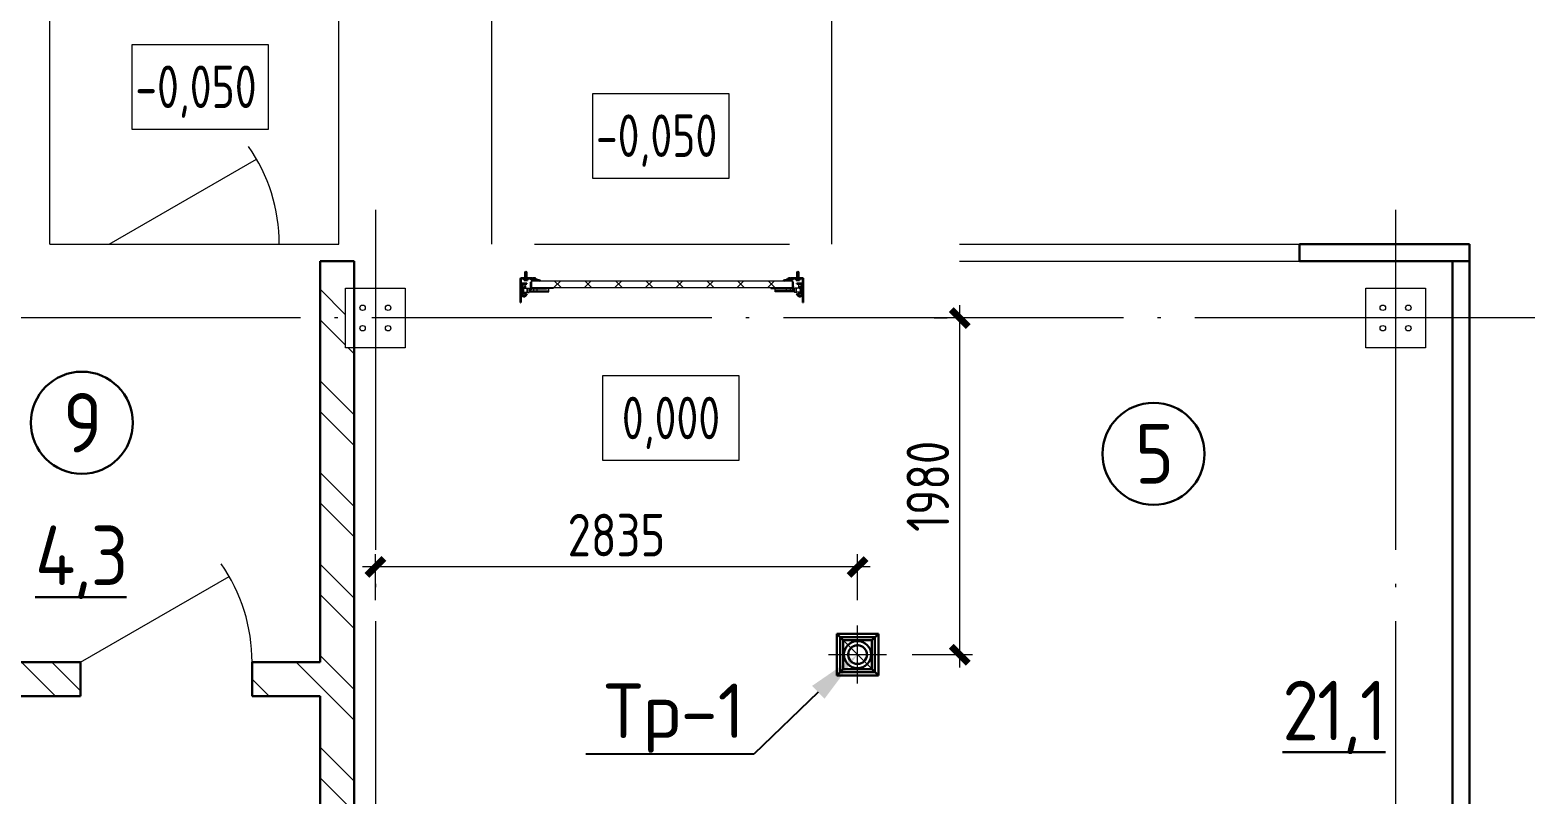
# Model space of a CAD drawing. Extents: x -965262 to 1142518, y -357520 to 71675.
# Drawn here: x -29508 to -20658, y -165957 to -161459 of the extents above; entities that cross this region are included whole.
import ezdxf
from ezdxf import colors
from ezdxf.entities.mleader import LeaderData, LeaderLine
from ezdxf.math import Vec2, Vec3

# ---------------------------------------------------------------- set-up
doc = ezdxf.new("R2010")
doc.units = 0
doc.header["$LTSCALE"] = 10
for name, pattern in [('ACAD_ISO04W100', [30, 24, -3, 0, -3]), ('DOTE', [2.42, 2, -0.2, 0.02, -0.2]), ('HIDDEN', [9.525, 6.35, -3.175])]:
    doc.linetypes.add(name, pattern=pattern)
doc.layers.get('0').update_dxf_attribs({"linetype": 'CONTINUOUS', "lineweight": 30})
doc.layers.get('Defpoints').update_dxf_attribs({"linetype": 'CONTINUOUS'})
doc.layers.add('DOTE', color=7, linetype='DOTE', lineweight=9)
doc.layers.add('Полы_лотки', color=7, linetype='CONTINUOUS', lineweight=30)
doc.styles.add('GOST 2.304', font='isocpeur.ttf', dxfattribs={"width": 0.75, "height": 250})
doc.styles.add('GOST-2.304_Type-B', font='isocpeur.ttf', dxfattribs={"width": 0.9})
doc.styles.get("Standard").update_dxf_attribs({"font": 'isocpeur.ttf', "height": 300})
doc.styles.add('ГОСТ 2м', font='isocpeur.ttf', dxfattribs={"width": 0.8, "height": 250})
doc.dimstyles.new('ГОСТ 2м', dxfattribs={"dimtxt": 250, "dimasz": 100, "dimexe": 75, "dimexo": 150, "dimgap": 62.5, "dimtad": 1, "dimdec": 0, "dimtxsty": 'ГОСТ 2м', "dimblk": 'ARCHTICK', "dimcen": 150, "dimdle": 75, "dimclrd": 256, "dimclre": 256, "dimclrt": 256, "dimadec": 0, "dimazin": 0, "dimtfac": 1, "dimtdec": 0, "dimtmove": 0, "dimatfit": 3, "dimldrblk": 'OBLIQUE', "dimfxl": 1, "dimlwd": 15, "dimlwe": 15, "dimarcsym": 0})

# ---------------------------------------------------------------- blocks, each defined once
blk = doc.blocks.new('anchor.bolt')
for p, q in [((-0.07, 0), (-0.07, -0.72)), ((0.07, 0), (0.07, -0.06)), ((-0.1, -0.04), (-0.07, -0.03)), ((-0.1, -0.04), (0.09, -0.06)), ((0.07, -0.07), (-0.1, -0.04)), ((-0.1, -0.11), (-0.07, -0.1)), ((-0.1, -0.11), (0.09, -0.13)), ((0.07, -0.14), (-0.1, -0.11)), ((-0.1, -0.18), (-0.07, -0.17)), ((-0.1, -0.18), (0.09, -0.2)), ((0.07, -0.21), (-0.1, -0.18)), ((-0.1, -0.25), (-0.07, -0.24)), ((-0.1, -0.25), (0.09, -0.27)), ((0.07, -0.28), (-0.1, -0.25)), ((-0.1, -0.32), (-0.07, -0.31)), ((-0.1, -0.32), (0.09, -0.34)), ((0.07, -0.35), (-0.1, -0.32)), ((-0.1, -0.39), (-0.07, -0.38)), ((-0.1, -0.39), (0.09, -0.41)), ((0.07, -0.42), (-0.1, -0.39)), ((-0.1, -0.46), (-0.07, -0.45)), ((-0.1, -0.46), (0.09, -0.48)), ((0.07, -0.49), (-0.1, -0.46)), ((-0.1, -0.53), (-0.07, -0.52)), ((-0.1, -0.53), (0.09, -0.55)), ((0.07, -0.56), (-0.1, -0.53)), ((-0.09, -0.6), (-0.07, -0.59)), ((-0.09, -0.6), (0.09, -0.62)), ((0.07, -0.63), (-0.09, -0.6)), ((-0.07, -0.72), (0, -0.8)), ((-0.04, -0.62), (-0.06, -0.63)), ((-0.06, -0.64), (-0.06, -0.63)), ((-0.06, -0.73), (-0.06, -0.64)), ((0, -0.79), (-0.06, -0.73)), ((-0.01, -0.63), (-0.04, -0.62)), ((-0.03, -0.63), (0, -0.79)), ((-0.03, -0.63), (0.01, -0.78)), ((-0.02, -0.63), (0.01, -0.77)), ((-0.01, -0.63), (0.02, -0.76)), ((0.03, -0.69), (-0.01, -0.63)), ((0, -0.64), (0.03, -0.75)), ((0, -0.8), (0.07, -0.72)), ((0, -0.79), (0.03, -0.74)), ((0.01, -0.66), (0.03, -0.74)), ((0.03, -0.74), (0.03, -0.69)), ((0.07, -0.06), (0.09, -0.06)), ((0.09, -0.06), (0.07, -0.07)), ((0.07, -0.07), (0.07, -0.13)), ((0.07, -0.13), (0.09, -0.13)), ((0.09, -0.13), (0.07, -0.14)), ((0.07, -0.14), (0.07, -0.2)), ((0.07, -0.2), (0.09, -0.2)), ((0.09, -0.2), (0.07, -0.21)), ((0.07, -0.21), (0.07, -0.27)), ((0.07, -0.27), (0.09, -0.27)), ((0.09, -0.27), (0.07, -0.28)), ((0.07, -0.28), (0.07, -0.34)), ((0.07, -0.33), (0.09, -0.34)), ((0.09, -0.34), (0.07, -0.35)), ((0.07, -0.35), (0.07, -0.41)), ((0.07, -0.4), (0.09, -0.41)), ((0.09, -0.41), (0.07, -0.42)), ((0.07, -0.42), (0.07, -0.48)), ((0.07, -0.47), (0.09, -0.48)), ((0.09, -0.48), (0.07, -0.49)), ((0.07, -0.49), (0.07, -0.55)), ((0.07, -0.55), (0.09, -0.55)), ((0.09, -0.55), (0.07, -0.56)), ((0.07, -0.56), (0.07, -0.62)), ((0.09, -0.62), (0.07, -0.63)), ((0.07, -0.62), (0.09, -0.62)), ((0.07, -0.63), (0.07, -0.72))]:
    blk.add_line(p, q)
blk.add_arc((0.16, -0.64), 0.222, 187.9982, 219.836)
blk = doc.blocks.new('Крепеж_ворот')
at = {"lineweight": 15}
h = blk.add_hatch(dxfattribs=at)
h.set_pattern_fill('ANSI31', color=256, scale=2, angle=180)
h.set_pattern_definition([(225, (746089.599, 74802.7244), (4.49013, -4.49013), [])])
h.paths.add_polyline_path([(746087.1, 74804.1), (746087.1, 74801.6), (746091.1, 74801.6), (746094.2, 74801.9), (746094.2, 74804.1)], flags=17)
h.paths.add_polyline_path([(746116.4, 74801.6, 0.165118), (746119.9, 74802.8), (746124.2, 74806.1, -0.301689), (746131.4, 74806.6), (746134.8, 74804.7, 0.130081), (746137.5, 74803.9), (746142.2, 74803.9), (746142.2, 74806.4), (746137.5, 74806.4, -0.130081), (746136, 74806.9), (746132.6, 74808.8, 0.301689), (746122.7, 74808.1), (746118.3, 74804.7, -0.165112), (746116.4, 74804.1), (746064.1, 74804.1, -0.414223), (746061, 74807.2), (746061, 74868.5), (746059.4, 74868.5), (746059.4, 74868.8), (746059.4, 74869.5), (746059.4, 74870.5), (746059.4, 74870.7), (746059.4, 74871.7), (746059.4, 74872.2), (746059.4, 74873.2), (746059.4, 74873.9), (746059.4, 74874.7), (746059.4, 74875.6), (746059.4, 74876.1), (746059.4, 74877.1), (746059.4, 74877.4), (746059.4, 74878.3), (746059.4, 74879.1), (746059.4, 74879.4), (746061, 74879.4), (746061, 74944.5), (746058.5, 74944.5), (746058.5, 74807.2, 0.41422), (746064.1, 74801.6)])
h = blk.add_hatch(dxfattribs=at)
h.set_pattern_fill('ANSI31', color=256, scale=2, angle=90)
h.set_pattern_definition([(135, (736343.8085, 75928.334), (-4.490128, -4.490128), [])])
edge = h.paths.add_edge_path()
edge.add_ellipse((746065.1, 74838.4), major_axis=(-1.67, 1.67), ratio=1, start_angle=45, end_angle=135, ccw=False)
edge.add_line((746062.7, 74838.4), (746062.7, 74868.5))
edge.add_line((746062.7, 74868.5), (746061, 74868.5))
edge.add_line((746061, 74868.5), (746061, 74838.4))
edge.add_ellipse((746065.1, 74838.4), major_axis=(-2.89, 2.89), ratio=1, start_angle=45, end_angle=135)
edge.add_line((746065.1, 74834.3), (746096.6, 74834.3))
edge.add_line((746096.6, 74834.3), (746096.6, 74836))
edge.add_line((746096.6, 74836), (746065.1, 74836))
edge = h.paths.add_edge_path()
edge.add_ellipse((746065.1, 74890.2), major_axis=(2.89, 2.89), ratio=1, start_angle=106, end_angle=135)
edge.add_line((746061, 74890.2), (746061, 74879.4))
edge.add_line((746061, 74879.4), (746062.7, 74879.4))
edge.add_line((746062.7, 74879.4), (746062.7, 74890.4))
edge.add_ellipse((746065.1, 74890.2), major_axis=(-1.67, 1.67), ratio=1, start_angle=16, end_angle=45, ccw=False)
edge.add_line((746063, 74891.3), (746069.9, 74903.7))
edge.add_ellipse((746079.1, 74898.6), major_axis=(7.45, 7.45), ratio=1, start_angle=-3, end_angle=106, ccw=False)
edge.add_line((746086.9, 74905.7), (746097.5, 74893.9))
edge.add_line((746097.5, 74893.9), (746098.8, 74895.1))
edge.add_line((746098.8, 74895.1), (746088.2, 74906.8))
edge.add_ellipse((746079.1, 74898.6), major_axis=(8.67, 8.67), ratio=1, start_angle=-3, end_angle=106)
edge.add_line((746068.4, 74904.5), (746061.5, 74892.1))
h = blk.add_hatch(color=256, dxfattribs=at)
h.dxf.hatch_style = 1
h.paths.add_polyline_path([(746145.9, 74808.8), (746142.6, 74809.8, 0.10613), (746142.5, 74809.9), (746136.4, 74809.3, -0.181324), (746135.1, 74809.6, 0.335683), (746120.2, 74809.1, -0.119126), (746118.6, 74808.6, 0.371631), (746118, 74808.1), (746117.9, 74807.6, 0.451909), (746118.5, 74806.9, 0.124341), (746121, 74807.6, -0.343618), (746134.1, 74808.2, 0.181324), (746136.5, 74807.6), (746142.5, 74808.2, -0.110452), (746142.6, 74808.2), (746147.2, 74806.6, -0.710497), (746147.2, 74805.5), (746142.6, 74803.9), (746135.7, 74803.9, -0.178994), (746132.7, 74805, 0.369834), (746129.7, 74805, -0.178993), (746126.6, 74803.9), (746122.2, 74803.9, 0.120709), (746121.9, 74803.8), (746119.7, 74802.7, -0.017147), (746119.4, 74802.4, 0.538795), (746119.6, 74802.2), (746127.3, 74802.2, 0.207608), (746130.7, 74803.7, -0.433918), (746131.6, 74803.7, 0.207608), (746135.1, 74802.2), (746142.5, 74802.2, 0.079707), (746142.6, 74802.2), (746147.7, 74803.9, 0.461502), (746149, 74807.1, -0.250825), (746149.1, 74807.6, -0.128039), (746173.1, 74815.5, 0.416657), (746173.7, 74816.2), (746173.6, 74816.9, 0.409849), (746173, 74817.5, 0.127248)])
for p, q in [((746058.5, 74807.2), (746058.5, 74944.5)), ((746058.5, 74944.5), (746061, 74944.5)), ((746059.4, 74879.4), (746062.7, 74879.4)), ((746059.4, 74868.5), (746059.4, 74879.4)), ((746061, 74879.4), (746061, 74944.5)), ((746061, 74879.4), (746061, 74890.2)), ((746068.4, 74904.5), (746061.5, 74892.1)), ((746062.7, 74838.4), (746062.7, 74890.2)), ((746063.6, 74883), (746062.7, 74883)), ((746069.9, 74903.7), (746063, 74891.3)), ((746063.6, 74883), (746063.6, 74873.9)), ((746067.2, 74880.2), (746063.6, 74883)), ((746063.6, 74873.9), (746063.6, 74864.9)), ((746064.1, 74875.1), (746064.1, 74872.8)), ((746067.2, 74880.2), (746067.2, 74875.1)), ((746067.2, 74872.8), (746067.2, 74867.6)), ((746086.9, 74905.7), (746097.5, 74893.9)), ((746088.2, 74906.8), (746098.8, 74895.1)), ((746097.5, 74893.9), (746098.8, 74895.1)), ((746059.4, 74868.5), (746062.7, 74868.5)), ((746061, 74807.2), (746061, 74868.5)), ((746061, 74838.4), (746061, 74868.5)), ((746063.6, 74864.9), (746062.7, 74864.9)), ((746067.2, 74867.6), (746063.6, 74864.9)), ((746064.1, 74804.1), (746116.4, 74804.1)), ((746064.1, 74801.6), (746116.4, 74801.6)), ((746096.6, 74836), (746065.1, 74836)), ((746096.6, 74834.3), (746065.1, 74834.3)), ((746079, 74805.9), (746102.4, 74805.9)), ((746079, 74805.9), (746079, 74804.1)), ((746079, 74804.1), (746102.4, 74804.1)), ((746082.5, 74814.1), (746081.2, 74813.3)), ((746081.2, 74813.3), (746081.2, 74805.9)), ((746098.9, 74814.1), (746082.5, 74814.1)), ((746085.9, 74813.3), (746085.9, 74805.9)), ((746095.4, 74813.3), (746095.4, 74805.9)), ((746096.6, 74834.3), (746096.6, 74836)), ((746098.9, 74814.1), (746100.1, 74813.3)), ((746100.1, 74813.3), (746100.1, 74805.9)), ((746102.4, 74805.9), (746102.4, 74804.1)), ((746118.3, 74804.7), (746122.7, 74808.1)), ((746119.9, 74802.8), (746124.2, 74806.1)), ((746134.8, 74804.7), (746131.4, 74806.6)), ((746136, 74806.9), (746132.6, 74808.8)), ((746142.2, 74806.4), (746137.5, 74806.4)), ((746137.5, 74803.9), (746142.2, 74803.9)), ((746142.2, 74806.4), (746142.2, 74803.9)), ((746142.2, 74803.9), (746142.2, 74806.4)), ((746142.6, 74803.9), (746147.2, 74805.5)), ((746142.6, 74802.2), (746147.7, 74803.9)), ((746173.6, 74816.9), (746173.7, 74816.2))]:
    blk.add_line(p, q)
for p, q in [((746061, 74879.4), (746061, 74881.3)), ((746062.7, 74883), (746062.7, 74873.9)), ((746062.7, 74873.9), (746062.7, 74864.9)), ((746073.1, 74841.7), (746073.1, 74905.2)), ((746073.1, 74895.8), (746076.7, 74892.3)), ((746074.3, 74885.9), (746074.3, 74861)), ((746074.3, 74879.9), (746075.7, 74879.9)), ((746076.9, 74873.4), (746075.7, 74879.9)), ((746075.7, 74879.9), (746075.7, 74867)), ((746076.9, 74873.4), (746075.7, 74867)), ((746076, 74885.9), (746076, 74882.6)), ((746076.2, 74882.6), (746076.2, 74885.6)), ((746076.2, 74885.6), (746076.8, 74885.6)), ((746076.2, 74864.3), (746076.2, 74882.6)), ((746076.8, 74885.6), (746076.8, 74892)), ((746081.4, 74897.6), (746081.4, 74886.4)), ((746087.4, 74898), (746081.7, 74897.9)), ((746082.1, 74885.6), (746087.4, 74885.6)), ((746087.4, 74899.5), (746087.4, 74898)), ((746087.4, 74885.6), (746087.4, 74898)), ((746087.4, 74885.6), (746098.3, 74885.6)), ((746098.7, 74885.2), (746098.7, 74882.6)), ((746098.7, 74882.6), (746098.7, 74864.3)), ((746098.7, 74881.6), (746099.8, 74881.6)), ((746099.8, 74861.2), (746099.8, 74885.7)), ((746099.8, 74885.7), (746110.3, 74885.7)), ((746110.3, 74861.2), (746110.3, 74885.7)), ((746110.3, 74881.5), (746224.7, 74881.5)), ((746113.8, 74877.2), (746224.7, 74877.2)), ((746061, 74833.9), (746061, 74868.5)), ((746073.1, 74851), (746076.7, 74854.6)), ((746074.3, 74867), (746075.7, 74867)), ((746076, 74864.3), (746076, 74861)), ((746076.2, 74864.3), (746076.2, 74861.3)), ((746076.2, 74861.3), (746076.8, 74861.3)), ((746076.8, 74861.3), (746076.8, 74854.9)), ((746081.4, 74849.3), (746081.4, 74860.5)), ((746087.4, 74848.8), (746081.7, 74848.9)), ((746082.1, 74861.3), (746087.4, 74861.3)), ((746087.4, 74848.7), (746087.4, 74861.3)), ((746087.4, 74861.3), (746098.3, 74861.3)), ((746087.4, 74847.4), (746087.4, 74848.8)), ((746098.7, 74865.3), (746099.8, 74865.3)), ((746098.7, 74861.6), (746098.7, 74864.3)), ((746099.8, 74861.2), (746110.3, 74861.2)), ((746110.3, 74865.4), (746212.5, 74865.4)), ((746250.5, 74858.8), (746250.5, 74862.8))]:
    blk.add_line(p, q, dxfattribs=at)
at = {"lineweight": 15, "ltscale": 0.5}
for p, q in [((746076, 74885.9), (746074.3, 74885.9)), ((746076, 74861), (746074.3, 74861))]:
    blk.add_line(p, q, dxfattribs=at)
at = {"lineweight": 15, "extrusion": (-1.7375e-14, 1, 0)}
for p, q in [((746112.7, 74883.6), (746224.7, 74883.6)), ((746112.7, 74863.2), (746112.7, 74883.6)), ((746135.6, 74881.9), (746156.6, 74881.9)), ((746135.6, 74863.2), (746135.6, 74881.9)), ((746156.6, 74881.9), (746156.6, 74863.2)), ((746112.7, 74863.2), (746135.6, 74863.2)), ((746116.7, 74856.9), (746116.7, 74828.9)), ((746117.3, 74826.3), (746119, 74822.8)), ((746119, 74822.8), (746122.6, 74824.6)), ((746120.8, 74856.9), (746120.8, 74828.9)), ((746122.6, 74824.6), (746120.9, 74828)), ((746122.6, 74863.2), (746122.6, 74862.8)), ((746250.5, 74862.8), (746122.6, 74862.8)), ((746250.5, 74858.8), (746122.6, 74858.8)), ((746123.8, 74840), (746123.8, 74848.8)), ((746156.6, 74863.2), (746212.5, 74863.2))]:
    blk.add_line(p, q, dxfattribs=at)
at = {"lineweight": 15, "ltscale": 0.5, "extrusion": (-1.7375e-14, 1, 0)}
for p, q in [((746112.7, 74879.5), (746224.7, 74879.5)), ((746114.9, 74871.2), (746120.4, 74871.2)), ((746135.6, 74865.8), (746112.7, 74865.8)), ((746120.8, 74856.9), (746116.7, 74856.9)), ((746117.2, 74851.9), (746116.7, 74853.9)), ((746120.8, 74840.1), (746116.7, 74840.1)), ((746117.2, 74836.9), (746116.7, 74835)), ((746120.8, 74829.2), (746116.7, 74829.2)), ((746119.8, 74839), (746119.8, 74849.8)), ((746123.8, 74847.8), (746119.8, 74847.8)), ((746123.8, 74841), (746119.8, 74841)), ((746122.6, 74868.9), (746122.6, 74863.2)), ((746122.6, 74862.8), (746122.6, 74858.8)), ((746139.7, 74862.8), (746139.7, 74858.8)), ((746152.5, 74862.8), (746152.5, 74858.8)), ((746212.5, 74865.8), (746156.6, 74865.8)), ((746173.5, 74862.8), (746173.5, 74858.8))]:
    blk.add_line(p, q, dxfattribs=at)
at = {"lineweight": 15, "extrusion": (-2.77556e-16, -1, 0)}
for p, q in [((746224.7, 74883.6), (746224.7, 74863.3)), ((746224.7, 74865.6), (746113.8, 74865.6)), ((746128, 74865.6), (746128, 74863.3)), ((746137.6, 74865.6), (746137.6, 74863.3)), ((746164.4, 74865.6), (746164.4, 74863.3)), ((746174, 74865.6), (746174, 74863.3)), ((746200.8, 74865.6), (746200.8, 74863.3)), ((746210.4, 74865.6), (746210.4, 74863.3))]:
    blk.add_line(p, q, dxfattribs=at)
at = {"extrusion": (-1, -4.26669e-14, 0)}
for p, q in [((746117.9, 74807.6), (746118, 74808.1)), ((746136.4, 74809.3), (746142.5, 74809.9)), ((746142.5, 74808.2), (746136.5, 74807.6)), ((746142.6, 74809.8), (746145.9, 74808.8)), ((746147.2, 74806.6), (746142.6, 74808.2))]:
    blk.add_line(p, q, dxfattribs=at)
at = {"extrusion": (-1, -4.2422e-14, 1.22461e-16)}
for p, q in [((746119.5, 74802.5), (746121.9, 74803.8)), ((746127.3, 74802.2), (746119.6, 74802.2)), ((746122.2, 74803.9), (746126.6, 74803.9)), ((746142.5, 74802.2), (746135.1, 74802.2)), ((746135.7, 74803.9), (746142.5, 74803.9))]:
    blk.add_line(p, q, dxfattribs=at)
at = {"lineweight": 15}
for centre, radius, start, end in [((746079.1, 74899.5), 8.28, 0, 136.00967), ((746077, 74882.6), 0.956, 180, 270), ((746077, 74882.6), 0.75, 180, 270), ((746076.4, 74892), 0.375, 0, 45), ((746081.8, 74897.6), 0.375, 91, 180), ((746082.1, 74886.4), 0.75, 180, 270), ((746098.3, 74885.2), 0.375, 0, 90), ((746079.1, 74847.4), 8.28, 223.99033, 0), ((746077, 74864.3), 0.956, 90, 180), ((746077, 74864.3), 0.75, 90, 180), ((746076.4, 74854.9), 0.375, 315, 0), ((746082.1, 74860.5), 0.75, 90, 180), ((746081.8, 74849.3), 0.375, 180, 269), ((746098.3, 74861.6), 0.375, 270, 0), ((746122.6, 74856.9), 5.92, 90, 180), ((746122.6, 74828.9), 5.92, 180, 199.64644), ((746122.6, 74856.9), 1.87, 90, 180), ((746128.6, 74855.4), 8.15, 194.99861, 233.92136), ((746128.6, 74833.4), 8.15, 126.07864, 165.00139), ((746122.6, 74828.9), 1.87, 180, 185.53127)]:
    blk.add_arc(centre, radius, start, end, dxfattribs=at)
for centre, radius, start, end in [((746064.1, 74807.2), 5.62, 180, 270), ((746064.1, 74807.2), 3.11, 180, 270), ((746082.1, 74803.7), 10.4, 68.27529, 87.87816), ((746090.7, 74797.9), 16.2, 73.30599, 107.29197), ((746099.2, 74803.7), 10.4, 92.12184, 111.72471), ((746116.4, 74807.2), 3.11, 270, 307.50429), ((746116.4, 74807.2), 5.62, 270, 307.50429), ((746118.5, 74807.5), 0.586, 173.27112, 270.54696), ((746118.6, 74808), 0.586, 91.72469, 173.27112), ((746118.5, 74812.1), 5.21, 270.54696, 298.89834), ((746118.4, 74812.1), 3.52, 271.72469, 298.89834), ((746128, 74799.4), 12.4, 54.89026, 129.11428), ((746128, 74799.4), 10.7, 54.89026, 130.74476), ((746128.2, 74801), 8.97, 60.35337, 127.50429), ((746128.2, 74801), 8.97, 60.35337, 127.50429), ((746128.2, 74801), 8.97, 60.35337, 127.50429), ((746128.2, 74801), 6.46, 60.35337, 127.50429), ((746136.2, 74811.1), 3.54, 234.89026, 276), ((746137.5, 74809.6), 5.62, 240.35337, 270), ((746136.2, 74811.1), 1.86, 234.89026, 276), ((746137.5, 74809.6), 3.11, 240.35337, 270), ((746142.5, 74809.6), 0.292, 71.76748, 96), ((746142.5, 74807.9), 0.292, 70.78733, 96), ((746176.2, 74760.8), 56.8, 93.28053, 122.28779), ((746147, 74806), 0.562, 289.21267, 70.78733), ((746147, 74806), 2.25, 288.22907, 27.3228), ((746149.6, 74807.3), 0.586, 151, 207.3228), ((746176.3, 74765.4), 50.3, 93.65928, 122.84475), ((746173, 74816.9), 0.6, 4.13569, 93.28053), ((746173.1, 74816.1), 0.6, 273.65928, 4.13569)]:
    blk.add_arc(centre, radius, start, end)
at = {"lineweight": 15, "ltscale": 0.5}
for centre, radius, start, end in [((746119.4, 74852.5), 2.25, 195, 270), ((746119.4, 74836.4), 2.25, 90, 165), ((746119.4, 74849.8), 0.375, 0, 90), ((746119.4, 74839), 0.375, 270, 0)]:
    blk.add_arc(centre, radius, start, end, dxfattribs=at)
at = {"extrusion": (-1.22461e-16, -5.20252e-30, -1)}
for centre, radius, start, end in [((-746119.6, 74802.4), 0.187, 270, 62.46874), ((-746122.2, 74803.3), 0.586, 62.46874, 90), ((-746126.6, 74808.6), 4.69, 229.40766, 270), ((-746127.3, 74806.9), 4.69, 223.08626, 270), ((-746131.2, 74803.2), 2.32, 49.40766, 130.59234), ((-746131.2, 74803.2), 0.637, 43.08626, 136.91374), ((-746135.1, 74806.9), 4.69, 270, 316.91374), ((-746135.7, 74808.6), 4.69, 270, 310.59234), ((-746142.5, 74804.2), 0.292, 250.78733, 270), ((-746142.5, 74802.5), 0.292, 251.77093, 270)]:
    blk.add_arc(centre, radius, start, end, dxfattribs=at)
at = {"extrusion": (0, 0, -1)}
for centre, major_axis, start_param, end_param in [((746065.1, 74890.2), (2.89, 2.89), 3.926991, 4.433136), ((746065.1, 74890.2), (-1.67, 1.67), 5.497787, 6.003933), ((746079.1, 74898.6), (8.67, 8.67), 4.433136, 6.335545), ((746079.1, 74898.6), (7.45, 7.45), 4.433136, 6.335545), ((746065.1, 74838.4), (-2.89, 2.89), 3.926991, 5.497787), ((746065.1, 74838.4), (-1.67, 1.67), 3.926991, 5.497787)]:
    blk.add_ellipse(centre, major_axis=major_axis, ratio=1, start_param=start_param, end_param=end_param, dxfattribs=at)
for points in [[(746067.2, 74875.1), (746065.9, 74875.1), (746064.1, 74875.1)], [(746064.1, 74872.8), (746065.9, 74872.8), (746067.2, 74872.8)]]:
    blk.add_rational_spline(points, [1, 1.01284142743, 1], degree=2)
at = {"lineweight": 15, "ltscale": 0.5}
for points, knots in [([(746114.9, 74871.2), (746114.7, 74871.2), (746114.4, 74871.2), (746113.8, 74871.5), (746113.6, 74871.6), (746113.2, 74872), (746113, 74872.3), (746112.8, 74872.8), (746112.7, 74873.1), (746112.7, 74873.4)], [0.37141352, 0.37141352, 0.37141352, 0.37141352, 0.39402571, 0.39402571, 0.41663789, 0.41663789, 0.43959523, 0.43959523, 0.46255257, 0.46255257, 0.46255257, 0.46255257]), ([(746122.6, 74868.9), (746122.6, 74869.2), (746122.6, 74869.5), (746122.3, 74870.1), (746122.2, 74870.3), (746121.8, 74870.7), (746121.5, 74870.9), (746121, 74871.1), (746120.7, 74871.2), (746120.4, 74871.2)], [0.28027447, 0.28027447, 0.28027447, 0.28027447, 0.30323181, 0.30323181, 0.32618916, 0.32618916, 0.34880134, 0.34880134, 0.37141352, 0.37141352, 0.37141352, 0.37141352])]:
    blk.add_open_spline(points, degree=3, knots=knots, dxfattribs=at)
at = {"lineweight": 15}
for points in [[(746117.1, 74826.9), (746117.1, 74826.7), (746117.2, 74826.5), (746117.3, 74826.3)], [(746120.9, 74828), (746120.9, 74828.2), (746120.8, 74828.5), (746120.8, 74828.7)]]:
    blk.add_open_spline(points, degree=3, dxfattribs=at)
at = {"xscale": -50.80000000000001, "yscale": 50.80000000000001, "zscale": 50.80000000000001}
blk.add_blockref('anchor.bolt', (746090.7, 74804.1), dxfattribs=at)
blk = doc.blocks.new('_ArchTick')
at = {"color": 0, "linetype": 'ByBlock', "lineweight": 0, "const_width": 0.4}
blk.add_lwpolyline([(-0.5, -0.5), (0.5, 0.5)], dxfattribs=at)
blk = doc.blocks.new('*D1464')
at = {"lineweight": 15, "transparency": 16777216}
for p, q in [((-24040.5, -165207.1), (-24040.5, -163077.1)), ((-24190.5, -163152.1), (-24115.5, -163152.1)), ((-24321.2, -165132.1), (-23965.5, -165132.1))]:
    blk.add_line(p, q, dxfattribs=at)
at = {"layer": 'Defpoints', "color": 0, "lineweight": 15, "transparency": 16777216}
for p in [(-24040.5, -163152.1), (-24040.5, -163152.1), (-24471.2, -165132.1, -12060.9)]:
    blk.add_point(p, dxfattribs=at)
at = {"lineweight": 15, "transparency": 16777216, "xscale": 100, "yscale": 100, "zscale": 100}
for p, rotation in [((-24040.5, -163152.1), 90), ((-24040.5, -165132.1), 270)]:
    blk.add_blockref('_ArchTick', p, dxfattribs=dict(at, rotation=rotation))
at = {"lineweight": 15, "transparency": 16777216, "insert": (-24228, -164142.1), "char_height": 250, "attachment_point": 5, "rotation": 90, "style": 'ГОСТ 2м'}
blk.add_mtext('1980', dxfattribs=at)
blk = doc.blocks.new('_Oblique')
at = {"color": 0, "linetype": 'ByBlock', "lineweight": -2}
blk.add_line((-0.5, -0.5), (0.5, 0.5), dxfattribs=at)
blk = doc.blocks.new('*D1465')
at = {"lineweight": 15, "transparency": 16777216}
for p, q in [((-27477.4, -164811.7), (-27477.4, -164541.6)), ((-24641.7, -164811.7), (-24641.7, -164541.6)), ((-24566.7, -164616.6), (-27552.4, -164616.6))]:
    blk.add_line(p, q, dxfattribs=at)
at = {"layer": 'Defpoints', "color": 0, "lineweight": 15, "transparency": 16777216}
for p in [(-27477.4, -164616.6), (-27477.4, -164961.7, -13061.6), (-24641.7, -164961.7, -12060.9)]:
    blk.add_point(p, dxfattribs=at)
at = {"lineweight": 15, "transparency": 16777216, "xscale": 100, "yscale": 100, "zscale": 100, "rotation": 180}
blk.add_blockref('_ArchTick', (-27477.4, -164616.6), dxfattribs=at)
at = {"lineweight": 15, "transparency": 16777216, "xscale": 100, "yscale": 100, "zscale": 100}
blk.add_blockref('_ArchTick', (-24641.7, -164616.6), dxfattribs=at)
at = {"lineweight": 15, "transparency": 16777216, "insert": (-26059.6, -164429.1), "char_height": 250, "attachment_point": 5, "style": 'ГОСТ 2м'}
blk.add_mtext('2835', dxfattribs=at)

msp = doc.modelspace()

# ---------------------------------------------------------------- hatches: boundary and pattern name
at = {"lineweight": 15}
h = msp.add_hatch(dxfattribs=at)
h.set_pattern_fill('ANSI32', scale=40, angle=90, style=0)
h.set_pattern_definition([(135, (-41513.9, -162921.8), (-269.4077, -269.4077), []), (135, (-41513.9, -162742.18), (-269.4077, -269.4077), [])])
h.paths.add_polyline_path([(-41427.2, -162817.1), (-41627.2, -162817.1), (-41627.2, -163152.1), (-41427.2, -163152.1)])
h.paths.add_polyline_path([(-41427.2, -163152.1), (-41627.2, -163152.1), (-41627.2, -164477.1), (-43632.2, -164477.1), (-43632.2, -164677.1), (-41427.2, -164677.1)])
h.paths.add_polyline_path([(-43832.2, -164477.1), (-45352.2, -164477.1), (-45352.2, -167242.1), (-45152.2, -167242.1), (-45152.2, -164677.1), (-43832.2, -164677.1)], flags=16)
h.paths.add_polyline_path([(-43632.2, -164677.1), (-43832.2, -164677.1), (-43832.2, -167242.1), (-43632.2, -167242.1)], flags=17)
h.paths.add_polyline_path([(-43632.2, -163152.1), (-43832.2, -163152.1), (-43832.2, -164477.1), (-43632.2, -164477.1)], flags=17)
h.paths.add_polyline_path([(-43632.2, -162817.1), (-43832.2, -162817.1), (-43832.2, -163152.1), (-43632.2, -163152.1)])
h.paths.add_polyline_path([(-56992.4, -172937.1), (-57392.4, -172937.1), (-57392.4, -173327.1), (-56992.4, -173327.1)])
h.paths.add_polyline_path([(-59982.4, -172937.1), (-60382.4, -172937.1), (-60382.4, -173327.1), (-59982.4, -173327.1)], flags=17)
h.paths.add_polyline_path([(-49062.4, -172002.1), (-49452.4, -172002.1), (-49452.4, -172402.1), (-49062.4, -172402.1)], flags=17)
h.paths.add_polyline_path([(-64417.4, -182372.1), (-64492.4, -182372.1), (-64492.4, -183072.1), (-65377.4, -183072.1), (-65377.4, -183172.1), (-64417.4, -183172.1)], flags=17)
h.paths.add_polyline_path([(-63352.4, -183072.1), (-64292.4, -183072.1), (-64292.4, -182372.1), (-64317.4, -182372.1), (-64317.4, -183172.1), (-63352.4, -183172.1)])
h.paths.add_polyline_path([(-64417.4, -181472.1), (-64492.4, -181472.1), (-64492.4, -181662.1), (-64417.4, -181662.1)], flags=16)
h.paths.add_polyline_path([(-64292.4, -181472.1), (-64317.4, -181472.1), (-64317.4, -181662.1), (-64292.4, -181662.1)], flags=17)
h.paths.add_polyline_path([(-65377.4, -181472.1), (-65427.4, -181472.1), (-65427.4, -183072.1), (-65377.4, -183072.1)], flags=17)
h.paths.add_polyline_path([(-65477.4, -181472.1), (-65627.4, -181472.1), (-65627.4, -183272.1), (-65477.4, -183272.1)], flags=17)
h.paths.add_polyline_path([(-41427.2, -162817.1), (-41627.2, -162817.1), (-41627.2, -163152.1), (-41427.2, -163152.1)])
h.paths.add_polyline_path([(-69477.4, -185722), (-69787.4, -185722), (-69787.4, -185922), (-69477.4, -185922)])
h.paths.add_polyline_path([(-69262.4, -185722), (-69477.4, -185722), (-69477.4, -185922), (-69262.4, -185922)])
h.paths.add_polyline_path([(-67662.4, -185722), (-68062.4, -185722), (-68062.4, -185922), (-67662.4, -185922)])
h.paths.add_polyline_path([(-66352.4, -185722), (-66752.4, -185722), (-66752.4, -185922), (-66352.4, -185922)])
h.paths.add_polyline_path([(-64752.4, -185722), (-65152.4, -185722), (-65152.4, -185922), (-64752.4, -185922)])
h.paths.add_polyline_path([(-63477.4, -185722), (-63552.4, -185722), (-63552.4, -185922), (-63477.4, -185922)])
h.paths.add_polyline_path([(-63477.4, -162717.1), (-63812.4, -162717.1), (-63812.4, -162917.1), (-63477.4, -162917.1)])
h.paths.add_polyline_path([(-63152.4, -162717.1), (-63477.4, -162717.1), (-63477.4, -162917.1), (-63352.4, -162917.1), (-63352.4, -162977.1), (-63302.4, -162977.1), (-63302.4, -163152.1), (-63152.4, -163152.1)])
h.paths.add_polyline_path([(-63152.4, -163152.1), (-63302.4, -163152.1), (-63302.4, -163327.1), (-63352.4, -163327.1), (-63352.4, -168977.1), (-63302.4, -168977.1), (-63302.4, -169152.1), (-63152.4, -169152.1)])
h.paths.add_polyline_path([(-63152.4, -169152.1), (-63302.4, -169152.1), (-63302.4, -169327.1), (-63352.4, -169327.1), (-63352.4, -174977.1), (-63302.4, -174977.1), (-63302.4, -175152.1), (-63152.4, -175152.1), (-63152.4, -173527.1), (-57477.4, -173527.1), (-57477.4, -173327.1), (-63152.4, -173327.1)])
h.paths.add_polyline_path([(-63152.4, -175152.1), (-63302.4, -175152.1), (-63302.4, -175327.1), (-63352.4, -175327.1), (-63352.4, -178262.1), (-63152.4, -178262.1)])
h.paths.add_polyline_path([(-63152.4, -179262.1), (-63352.4, -179262.1), (-63352.4, -179462.1), (-63477.4, -179462.1), (-63477.4, -179662.1), (-63352.4, -179662.1), (-63352.4, -179862.1), (-63152.4, -179862.1)])
h.paths.add_polyline_path([(-63477.4, -179462.1), (-66477.4, -179462.1), (-66477.4, -179662.1), (-63477.4, -179662.1)])
h.paths.add_polyline_path([(-66477.4, -179462.1), (-69477.4, -179462.1), (-69477.4, -179662.1), (-68187.4, -179662.1), (-68187.4, -179862.1), (-67987.4, -179862.1), (-67987.4, -179662.1), (-66477.4, -179662.1)])
h.paths.add_polyline_path([(-69477.4, -179462.1), (-69787.4, -179462.1), (-69787.4, -179662.1), (-69477.4, -179662.1)])
h.paths.add_polyline_path([(-69477.4, -181272.1), (-69787.4, -181272.1), (-69787.4, -181472.1), (-69477.4, -181472.1)])
h.paths.add_polyline_path([(-67587.4, -181272.1), (-67987.4, -181272.1), (-67987.4, -181152.1), (-68187.4, -181152.1), (-68187.4, -181272.1), (-69477.4, -181272.1), (-69477.4, -181472.1), (-67587.4, -181472.1)])
h.paths.add_polyline_path([(-67987.4, -180872.1), (-68187.4, -180872.1), (-68187.4, -181152.1), (-67987.4, -181152.1)])
h.paths.add_polyline_path([(-66477.4, -181327.1), (-66652.4, -181327.1), (-66652.4, -181272.1), (-66677.4, -181272.1), (-66677.4, -181472.1), (-66477.4, -181472.1)])
h.paths.add_polyline_path([(-65277.4, -181272.1), (-66302.4, -181272.1), (-66302.4, -181327.1), (-66477.4, -181327.1), (-66477.4, -181472.1), (-65477.4, -181472.1), (-65477.4, -183272.1), (-63477.4, -183272.1), (-63477.4, -183172.1), (-64317.4, -183172.1), (-64317.4, -182372.1), (-64417.4, -182372.1), (-64417.4, -183172.1), (-65377.4, -183172.1), (-65377.4, -181472.1), (-65277.4, -181472.1)])
h.paths.add_polyline_path([(-63152.4, -181472.1), (-62752.9, -181472.1), (-62752.9, -181272.1), (-63152.4, -181272.1), (-63152.4, -181152.1), (-63302.4, -181152.1), (-63302.4, -181327.1), (-63477.4, -181327.1), (-63477.4, -181472.1), (-63352.4, -181472.1), (-63352.4, -183172.1), (-63477.4, -183172.1), (-63477.4, -183272.1), (-63352.4, -183272.1), (-63352.4, -185722), (-63477.4, -185722), (-63477.4, -185922), (-63152.4, -185922)])
h.paths.add_polyline_path([(-63477.4, -181327.1), (-63652.4, -181327.1), (-63652.4, -181272.1), (-64567.4, -181272.1), (-64567.4, -181472.1), (-64417.4, -181472.1), (-64417.4, -181662.1), (-64317.4, -181662.1), (-64317.4, -181472.1), (-63477.4, -181472.1)], flags=17)
h.paths.add_polyline_path([(-63152.4, -180872.1), (-63352.4, -180872.1), (-63352.4, -180977.1), (-63302.4, -180977.1), (-63302.4, -181152.1), (-63152.4, -181152.1)])
h.paths.add_polyline_path([(-61442.9, -181152.1), (-61642.9, -181152.1), (-61642.9, -181272.1), (-61842.9, -181272.1), (-61842.9, -181472.1), (-61442.9, -181472.1), (-61442.9, -181377.1)])
h.paths.add_polyline_path([(-61442.9, -175252.1), (-57652.4, -175252.1), (-57652.4, -175152.1), (-61642.9, -175152.1), (-61642.9, -181152.1), (-61442.9, -181152.1)])
h.paths.add_polyline_path([(-57652.4, -175052.1), (-61642.9, -175052.1), (-61642.9, -175152.1), (-57652.4, -175152.1)], flags=16)
h.paths.add_polyline_path([(-51652.4, -175152.1), (-57302.4, -175152.1), (-57302.4, -175252.1), (-51652.4, -175252.1)])
h.paths.add_polyline_path([(-51652.4, -175052.1), (-57302.4, -175052.1), (-57302.4, -175152.1), (-51652.4, -175152.1)])
h.paths.add_polyline_path([(-50862.4, -175152.1), (-51302.4, -175152.1), (-51302.4, -175252.1), (-50862.4, -175252.1)])
h.paths.add_polyline_path([(-50862.4, -175052.1), (-51302.4, -175052.1), (-51302.4, -175152.1), (-50862.4, -175152.1)])
h.paths.add_polyline_path([(-53877.4, -173377.1), (-54052.4, -173377.1), (-54052.4, -173327.1), (-57477.4, -173327.1), (-57477.4, -173527.1), (-53877.4, -173527.1)])
h.paths.add_polyline_path([(-51477.4, -173377.1), (-51652.4, -173377.1), (-51652.4, -173327.1), (-53702.4, -173327.1), (-53702.4, -173377.1), (-53877.4, -173377.1), (-53877.4, -173527.1), (-51477.4, -173527.1)])
h.paths.add_polyline_path([(-51152.4, -173202.1), (-51302.4, -173202.1), (-51302.4, -173377.1), (-51477.4, -173377.1), (-51477.4, -173527.1), (-51152.4, -173527.1)])
h.paths.add_polyline_path([(-51152.4, -169152.1), (-51352.4, -169152.1), (-51352.4, -173027.1), (-51302.4, -173027.1), (-51302.4, -173202.1), (-51152.4, -173202.1)])
h.paths.add_polyline_path([(-51152.4, -168152.1), (-51302.4, -168152.1), (-51302.4, -168327.1), (-51352.4, -168327.1), (-51352.4, -169152.1), (-51152.4, -169152.1)])
h.paths.add_polyline_path([(-47162.4, -167242.1), (-51152.4, -167242.1), (-51152.4, -163152.1), (-51352.4, -163152.1), (-51352.4, -167977.1), (-51302.4, -167977.1), (-51302.4, -168152.1), (-51152.4, -168152.1), (-51152.4, -167442.1), (-47162.4, -167442.1)])
h.paths.add_polyline_path([(-51152.4, -162717.1), (-51352.4, -162717.1), (-51352.4, -163152.1), (-51152.4, -163152.1)])
h.paths.add_polyline_path([(-45477.4, -167242.1), (-46152.4, -167242.1), (-46152.4, -167442.1), (-45477.4, -167442.1)])
h.paths.add_polyline_path([(-39477.4, -167242.1), (-45152.2, -167242.1), (-45152.2, -164677.1), (-41427.2, -164677.1), (-41427.2, -163152.1), (-41627.2, -163152.1), (-41627.2, -164477.1), (-45352.2, -164477.1), (-45352.2, -167242.1), (-45477.4, -167242.1), (-45477.4, -167442.1), (-39477.4, -167442.1)])
h.paths.add_polyline_path([(-36982.4, -167242.1), (-39477.4, -167242.1), (-39477.4, -167442.1), (-36982.4, -167442.1)])
h.paths.add_polyline_path([(-33477.4, -167242.1), (-35972.4, -167242.1), (-35972.4, -167442.1), (-33477.4, -167442.1)])
h.paths.add_polyline_path([(-27602.4, -163327.1), (-27652.4, -163327.1), (-27652.4, -163152.1), (-27802.4, -163152.1), (-27802.4, -165177.1), (-28202.2, -165177.1), (-28202.2, -165377.1), (-27802.4, -165377.1), (-27802.4, -166082.1), (-27602.4, -166082.1)])
h.paths.add_polyline_path([(-27652.4, -162977.1), (-27602.4, -162977.1), (-27602.4, -162817.1), (-27802.4, -162817.1), (-27802.4, -163152.1), (-27652.4, -163152.1)])
h.paths.add_polyline_path([(-29612.4, -162817.1), (-29812.4, -162817.1), (-29812.4, -163152.1), (-29612.4, -163152.1)])
h.paths.add_polyline_path([(-29447.5, -164695.1), (-28099.7, -164695.1), (-28099.7, -164191.1), (-29447.5, -164191.1)], flags=9)
h.paths.add_polyline_path([(-49852.4, -175252.1), (-49852.4, -175052.1), (-49652.4, -175052.1), (-49652.4, -169052.1), (-29192.4, -169052.1), (-29192.4, -169252.1), (-49452.4, -169252.1), (-49452.4, -175252.1)])
h.paths.add_polyline_path([(-29612.4, -167442.1), (-33477.4, -167442.1), (-33477.4, -167242.1), (-29812.4, -167242.1), (-29812.4, -163152.1), (-29612.4, -163152.1), (-29612.4, -165177.1), (-29212.2, -165177.1), (-29212.2, -165377.1), (-29612.4, -165377.1)])
h.paths.add_polyline_path([(-28182.4, -169252.1), (-27782.4, -169252.1), (-27782.4, -169052.1), (-28182.4, -169052.1)])
h.paths.add_polyline_path([(-27702.4, -175477.1), (-21142.4, -175477.1), (-21142.4, -175277.1), (-27702.4, -175277.1)])
h.paths.add_polyline_path([(-27702.4, -181027.1), (-21142.4, -181027.1), (-21142.4, -180827.1), (-27702.4, -180827.1)])
h = msp.add_hatch(dxfattribs=at)
h.set_pattern_fill('ANSI37', scale=40, angle=270)
h.set_pattern_definition([(315, (-27304.39, -162952.02), (89.8026, 89.8026), []), (45, (-27304.39, -162952.02), (-89.8026, 89.8026), [])])
h.paths.add_polyline_path([(-26558.8, -162933), (-28058.8, -162933), (-28058.8, -162973), (-26558.8, -162973)])
h.paths.add_polyline_path([(-27658.8, -162933), (-28058.8, -162933), (-28058.8, -162973), (-27658.8, -162973)], flags=16)
h.paths.add_polyline_path([(-27658.8, -162973), (-25026.1, -162973), (-25026.1, -162933), (-27658.8, -162933)])

# ---------------------------------------------------------------- linework, layer by layer
at = {"color": 7, "lineweight": 15, "ltscale": 0.3}
for p, q in [((-29392.2, -162717, -1451.3), (-29392.2, -161317, -1451.3)), ((-27692.2, -162717, -1451.3), (-27692.2, -161317, -1451.3)), ((-26792.2, -162717, -1451.3), (-26792.2, -161317, -1451.3)), ((-24792.2, -162717, -1451.3), (-24792.2, -161317, -1451.3)), ((-29392.2, -162717, -1451.3), (-27692.2, -162717, -1451.3)), ((-26542.4, -162717.1, -3259.8), (-25042.4, -162717, -3259.8))]:
    msp.add_line(p, q, dxfattribs=at)
at = {"color": 7, "lineweight": 15}
for p, q in [((-28908.2, -161543, -1451.3), (-28108.2, -161543, -1451.3)), ((-28908.2, -162043, -1451.3), (-28908.2, -161543, -1451.3)), ((-28108.2, -161543, -1451.3), (-28108.2, -162043, -1451.3)), ((-26199.4, -161830.8, -1451.3), (-25399.4, -161830.8, -1451.3)), ((-26199.4, -162330.8, -1451.3), (-26199.4, -161830.8, -1451.3)), ((-25399.4, -161830.8, -1451.3), (-25399.4, -162330.8, -1451.3)), ((-28108.2, -162043, -1451.3), (-28908.2, -162043, -1451.3)), ((-29042.4, -162717.1, -3259.8), (-28176.4, -162217.1, -3259.8)), ((-25399.4, -162330.8, -1451.3), (-26199.4, -162330.8, -1451.3)), ((-24042.2, -162717.1, -3259.8), (-22042.2, -162717.1, -3259.8)), ((-24042.2, -162817.1, -3259.8), (-22042.2, -162817.1, -3259.8)), ((-27652.4, -163327.1, -4711.1), (-27652.4, -162977.1, -4711.1)), ((-27652.4, -162977.1, -4711.1), (-27302.4, -162977.1, -4711.1)), ((-27302.4, -162977.1, -4711.1), (-27302.4, -163327.1, -4711.1)), ((-26558.8, -162933, -1451.3), (-25026.1, -162933, -1451.3)), ((-26558.8, -162933, -1451.3), (-26558.8, -162973, -1451.3)), ((-26558.8, -162973, -1451.3), (-25026.1, -162973, -1451.3)), ((-25026.1, -162933, -1451.3), (-25026.1, -162973, -1451.3)), ((-21652.4, -163327.1, -4711.1), (-21652.4, -162977.1, -4711.1)), ((-21652.4, -162977.1, -4711.1), (-21302.4, -162977.1, -4711.1)), ((-21302.4, -162977.1, -4711.1), (-21302.4, -163327.1, -4711.1)), ((-27302.4, -163327.1, -4711.1), (-27652.4, -163327.1, -4711.1)), ((-21302.4, -163327.1, -4711.1), (-21652.4, -163327.1, -4711.1)), ((-26140.4, -163491.2, 8350.5), (-25340.4, -163491.2, 8350.5)), ((-26140.4, -163991.2, 8350.5), (-26140.4, -163491.2, 8350.5)), ((-25340.4, -163491.2, 8350.5), (-25340.4, -163991.2, 8350.5)), ((-25340.4, -163991.2, 8350.5), (-26140.4, -163991.2, 8350.5)), ((-29212.2, -165177.1, -3259.8), (-28337.6, -164672.1, -1451.3))]:
    msp.add_line(p, q, dxfattribs=at)
at = {"color": 7, "extrusion": (0, 0, -1)}
for p, q in [((-22042.2, -162817.1, -3259.8), (-22042.2, -162717.1, -3259.8)), ((-22042.2, -162717.1, -3259.8), (-21042.4, -162717.1, -3259.8)), ((-21042.4, -162717.1, -3259.8), (-21042.4, -162817.1, -3259.8)), ((-27802.4, -165177.1, -3259.8), (-27802.4, -162817.1, -3259.8)), ((-27802.4, -162817.1, -3259.8), (-27602.4, -162817.1, -3259.8)), ((-27802.4, -162817.1, -3259.8), (-27602.4, -162817.1, -3259.8)), ((-27602.4, -162817.1, -3259.8), (-27602.4, -166082.1, -3259.8)), ((-21042.4, -162817.1, -3259.8), (-22042.2, -162817.1, -3259.8)), ((-21142.4, -162817.1, -3259.8), (-21042.4, -162817.1, -3259.8)), ((-21142.4, -166082.1, -3259.8), (-21142.4, -162817.1, -3259.8)), ((-21042.4, -162817.1, -3259.8), (-21042.4, -166082.1, -3259.8)), ((-27802.4, -166082.1, -3259.8), (-27802.4, -165377.1, -3259.8))]:
    msp.add_line(p, q, dxfattribs=at)
at = {"color": 7, "lineweight": 0}
msp.add_line((-21481.9, -163152.1, -3259.8), (-21472.9, -163152.1, -3259.8), dxfattribs=at)
at = {"color": 1, "lineweight": 15}
msp.add_line((-24764.2, -165009.6, -3259.8), (-24519.2, -165254.6, -3259.8), dxfattribs=at)
at = {"color": 7}
for p, q in [((-29212.2, -165177.1, -3259.8), (-29612.4, -165177.1, -1451.3)), ((-27802.4, -165177.1, -1451.3), (-28202.2, -165177.1, -1451.3)), ((-29212.2, -165377.1, -3259.8), (-29612.4, -165377.1, -1451.3)), ((-27802.4, -165377.1, -1451.3), (-28202.2, -165377.1, -1451.3))]:
    msp.add_line(p, q, dxfattribs=at)
at = {"color": 7, "ltscale": 200}
for p, q in [((-29212.2, -165377.1, -3259.8), (-29212.2, -165177.1, -3259.8)), ((-28202.2, -165377.1, -1451.3), (-28202.2, -165177.1, -1451.3))]:
    msp.add_line(p, q, dxfattribs=at)
at = {"color": 7, "lineweight": 15}
for centre in [(-27552.4, -163092.1, -4711.1), (-27402.4, -163092.1, -4711.1), (-21552.4, -163092.1, -4711.1), (-21402.4, -163092.1, -4711.1), (-27552.4, -163212.1, -4711.1), (-27402.4, -163212.1, -4711.1), (-21552.4, -163212.1, -4711.1), (-21402.4, -163212.1, -4711.1)]:
    msp.add_circle(centre, 16, dxfattribs=at)
at = {"color": 7}
for centre in [(-29203.5, -163768, -7970.9), (-22900.8, -163951.1, 8350.5)]:
    msp.add_circle(centre, 300, dxfattribs=at)
at = {"color": 7, "lineweight": 15}
for centre, radius in [((-29042.4, -162717.1, -3259.8), 1000), ((-29212.2, -165177.1, -3259.8), 1010)]:
    msp.add_arc(centre, radius, 0, 35, dxfattribs=at)
at = {"layer": 'DOTE', "color": 7, "ltscale": 100, "extrusion": (0, -1, 0)}
for p, q in [((-27477.4, -162515.3, -4711.1), (-27477.4, -237687.4, -4711.1)), ((-21477.4, -162515.3, -4711.1), (-21477.4, -237687.4, -4711.1))]:
    msp.add_line(p, q, dxfattribs=at)
at = {"layer": 'DOTE', "color": 7, "ltscale": 100}
msp.add_line((-20658.1, -163152.1, -4711.1), (-73832.7, -163152.1, -4711.1), dxfattribs=at)
at = {"layer": 'Полы_лотки', "color": 5}
for p, q in [((-24764.2, -165009.6, -3259.8), (-24519.2, -165009.6, -3259.8)), ((-24764.2, -165254.6, -3259.8), (-24764.2, -165009.6, -3259.8)), ((-24764.2, -165009.6, -3259.8), (-24726.7, -165047.1, -3259.8)), ((-24539.2, -165029.6, -3259.8), (-24744.2, -165029.6, -3259.8)), ((-24744.2, -165029.6, -3259.8), (-24744.2, -165234.6, -3259.8)), ((-24556.7, -165047.1, -3259.8), (-24726.7, -165047.1, -3259.8)), ((-24726.7, -165047.1, -3259.8), (-24726.7, -165217.1, -3259.8)), ((-24519.2, -165009.6, -3259.8), (-24556.7, -165047.1, -3259.8)), ((-24556.7, -165047.1, -3259.8), (-24556.7, -165217.1, -3259.8)), ((-24539.2, -165234.6, -3259.8), (-24539.2, -165029.6, -3259.8)), ((-24519.2, -165254.6, -3259.8), (-24519.2, -165009.6, -3259.8)), ((-24764.2, -165254.6, -3259.8), (-24726.7, -165217.1, -3259.8)), ((-24556.7, -165217.1, -3259.8), (-24726.7, -165217.1, -3259.8)), ((-24519.2, -165254.6, -3259.8), (-24556.7, -165217.1, -3259.8)), ((-24764.2, -165254.6, -3259.8), (-24519.2, -165254.6, -3259.8)), ((-24744.2, -165234.6, -3259.8), (-24539.2, -165234.6, -3259.8))]:
    msp.add_line(p, q, dxfattribs=at)
at = {"layer": 'Полы_лотки', "color": 1, "linetype": 'ACAD_ISO04W100', "lineweight": 9, "ltscale": 10}
for p, q in [((-24641.7, -165302.6, -2809.2), (-24641.7, -164961.7, -3710.4)), ((-24812.2, -165132.1, -2809.2), (-24471.2, -165132.1, -3710.4))]:
    msp.add_line(p, q, dxfattribs=at)
at = {"layer": 'Полы_лотки', "color": 5}
for radius in [80, 55]:
    msp.add_circle((-24641.7, -165132.1, -3259.8), radius, dxfattribs=at)
at = {"layer": 'Полы_лотки', "color": 6, "linetype": 'HIDDEN', "ltscale": 10}
msp.add_circle((-24641.7, -165132.1, -3259.8), 55, dxfattribs=at)

# ---------------------------------------------------------------- block references
at = {"color": 7, "xscale": -1, "rotation": 180}
msp.add_blockref('Крепеж_ворот', (-772682.7, -88115.5, -1451.3), dxfattribs=at)
at = {"color": 7, "rotation": 180}
msp.add_blockref('Крепеж_ворот', (721097.9, -88115.5, -1451.3), dxfattribs=at)

# ---------------------------------------------------------------- texts
at = {"color": 7, "style": 'GOST 2.304', "width": 0.75}
for s, p in [('-0,050', (-28889, -161917, -1451.3)), ('-0,050', (-26180.2, -162204.8, -1451.3)), ('0,000', (-26027.7, -163865.2, 8350.5))]:
    msp.add_text(s, height=250, dxfattribs=at).set_placement(p)
at = {"color": 7, "char_height": 350, "attachment_point": 5, "style": 'GOST-2.304_Type-B'}
for s, insert, width in [('{\\fISOCPEUR|b0|i0|c0|p34;\\T0.95;9}', (-29203.5, -163768, -3259.8), 800), ('{\\fISOCPEUR|b0|i0|c0|p34;\\T0.95;5}', (-22900.8, -163951.1, 13061.6), 800), ('{\\fISOCPEUR|b0|i0|c0|p34;\\T0.95;\\L4,3}', (-29209.7, -164589.1, -3259.8), 2000), ('{\\fISOCPEUR|b0|i0|c0|p34;\\T0.95;\\L21,1}', (-21840.2, -165501.8, -3259.8), 2000)]:
    msp.add_mtext(s, dxfattribs=dict(at, insert=insert, width=width))

# ---------------------------------------------------------------- dimensions: what is measured, and where the dimension line sits
at = {"lineweight": 15}
dim = msp.add_linear_dim(base=(-24040.5, -163152.1, 8350.5), p1=(-24471.2, -165132.1, -3710.4), p2=(-24040.5, -163152.1, 8350.5), angle=90, dimstyle='ГОСТ 2м', dxfattribs=at)
dim.commit()
dim.dimension.update_dxf_attribs({"geometry": '*D1464', "text_midpoint": (-24228, -164142.1, 8350.5)})
dim = msp.add_linear_dim(base=(-27477.4, -164616.6, 8350.5), p1=(-24641.7, -164961.7, -3710.4), p2=(-27477.4, -164961.7, -4711.1), text='2835', dimstyle='ГОСТ 2м', dxfattribs=at)
dim.commit()
dim.dimension.update_dxf_attribs({"geometry": '*D1465', "text_midpoint": (-26059.6, -164429.1, 8350.5)})

# ---------------------------------------------------------------- leaders
at = {"layer": 'Полы_лотки', "color": 5, "lineweight": 15}
ml = msp.add_multileader_mtext('Standard', dxfattribs=at)
ml.set_content('Тр-1', color=5)
ml.set_leader_properties()
ml.build(insert=Vec2(0, 0))
ml.multileader.update_dxf_attribs({"has_text_frame": 1, "text_right_attachment_type": 6, "dogleg_length": 36, "arrow_head_size": 320})
ctx = ml.context
ctx.base_point, ctx.char_height, ctx.arrow_head_size, ctx.landing_gap_size, ctx.plane_origin = Vec3(-26120.1, -165510.4, -3259.8), 320, 320, 16, Vec3(-41844, -175842.3, -3259.8)
ctx.right_attachment, ctx.text_align_type = 6, 2
notes = []
notes.append((ctx, [(1, (1, 1, 0), (-25252.1, -165718.4, -3259.8), (-1, 0), 36, [(0, [(-24641.7, -165132.1, -3259.8)], 0, [])])]))
ctx.mtext.insert, ctx.mtext.defined_height, ctx.mtext.alignment, ctx.mtext.flow_direction = Vec3(-25304.1, -165302.4, -3259.8), 210.5, 3, 5
for ctx, leaders in notes:
    for number, flags, end, landing, length, lines in leaders:
        leader = LeaderData()
        leader.index, (leader.has_last_leader_line, leader.has_dogleg_vector, leader.attachment_direction) = number, flags
        leader.last_leader_point, leader.dogleg_vector, leader.dogleg_length = Vec3(end), Vec3(landing), length
        for number, points, colour, breaks in lines:
            line = LeaderLine()
            line.index, line.vertices, line.color, line.breaks = number, Vec3.list(points), colors.encode_raw_color(colour), breaks
            leader.lines.append(line)
        ctx.leaders.append(leader)

doc.saveas('drawing.dxf')
